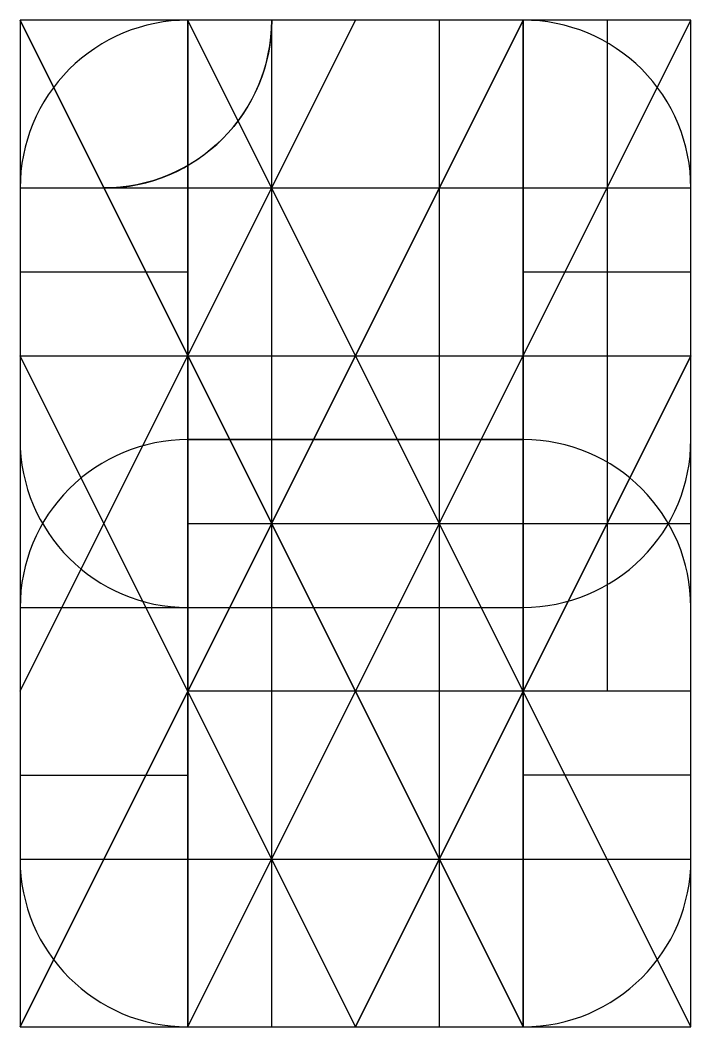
# Model space of a CAD drawing. Extents: x -33 to 33, y -50 to 50.
import ezdxf

# ---------------------------------------------------------------- set-up
doc = ezdxf.new("R2010")
doc.units = 0
doc.layers.get('0').update_dxf_attribs({"linetype": 'continuous'})

# ---------------------------------------------------------------- blocks, each defined once
blk = doc.blocks.new('SKETCH')
at = {"color": 7}
for p, q in [((16.67, -50), (-33.33, 50)), ((-33.33, -50), (16.67, 50)), ((-33.33, 50), (-33.33, -50)), ((-16.67, -50), (-16.67, 50)), ((16.67, 50), (16.67, -50)), ((33.33, -50), (33.33, 50)), ((0, -50), (33.33, 16.67)), ((-16.67, 8.33), (16.67, 8.33)), ((-33.33, -33.33), (33.33, -33.33))]:
    blk.add_line(p, q, dxfattribs=at)
for points in [[(-16.67, 50), (-16.67, -50), (33.33, 50), (-33.33, 50), (16.67, -50), (16.67, 50), (-33.33, -50), (33.33, -50), (-16.67, 50, 0.414214), (-33.33, 33.33), (33.33, 33.33, 0.414214), (16.67, 50)], [(-8.33, -50), (-8.33, 50, -0.414214), (-25, 33.33)], [(33.33, -8.33, 0.414213), (16.67, 8.33), (-16.67, 8.33, 0.414214), (-33.33, -8.33), (16.67, -8.33, 0.414214), (33.33, 8.33)]]:
    blk.add_lwpolyline(points, format="xyb", dxfattribs=at)
for points in [[(-33.33, -16.67), (0, 50)], [(8.33, 50), (8.33, -50)], [(25, 50), (25, -16.67)], [(-33.33, 25), (-16.67, 25)], [(16.67, 25), (33.33, 25)], [(-16.67, 0), (33.33, 0)], [(33.33, -16.67), (-16.67, -16.67)], [(-33.33, -25), (-16.67, -25)], [(33.33, -25), (16.67, -25)]]:
    blk.add_lwpolyline(points, dxfattribs=at)
blk.add_lwpolyline([(-33.33, 16.67), (33.33, 16.67), (0, -50)], close=True, dxfattribs=at)
for centre, start, end in [((-25, 50), -90, 0), ((-16.67, 8.33), -179.9999, -90.0001), ((-16.67, -33.33), 180, -90), ((16.67, -33.33), -90, 0)]:
    blk.add_arc(centre, 16.67, start, end, dxfattribs=at)

msp = doc.modelspace()

# ---------------------------------------------------------------- block references
at = {"color": 7}
msp.add_blockref('SKETCH', (0, 0), dxfattribs=at)

doc.saveas('drawing.dxf')
